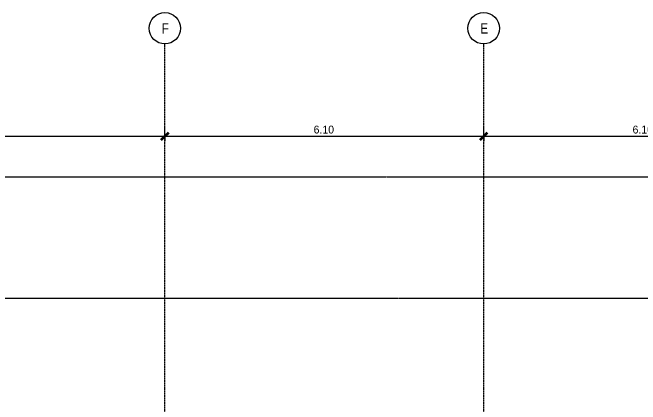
# Model space of a CAD drawing. Header units: centimetres. Extents: x -6111 to 13767, y -285 to 1600.
# Drawn here: x -1754 to -554, y 643 to 1392 of the extents above; entities that cross this region are included whole.
import ezdxf

# ---------------------------------------------------------------- set-up
doc = ezdxf.new("R2010")
doc.units = ezdxf.units.CM
doc.linetypes.add('Centre', pattern=[3.175, 0.635, -0.475, 1.59, -0.475])
doc.linetypes.add('Grid Line', pattern=[2.2225, 1.27, -0.3175, 0.3175, -0.3175])
for name, color, linetype, lineweight in [('A-ANNO-DIMS', 7, 'Continuous', 9), ('A-ANNO-DIMS-100', 7, 'Continuous', 9), ('A-FLOR-LEVL', 7, 'Continuous', 9), ('S-GRID', 7, 'Continuous', 9), ('S-GRID-IDEN', 7, 'Continuous', 9)]:
    doc.layers.add(name, color=color, linetype=linetype, lineweight=lineweight)
doc.styles.add('Century Gothic_1', font='GOTHIC.TTF', dxfattribs={"height": 15})
doc.styles.add('Saira Condensed', font='SairaCondensed-Regular.ttf', dxfattribs={"height": 20})
doc.dimstyles.new('FCA_N_Cotas_E100', dxfattribs={"dimscale": 30.48, "dimtxt": 15.662524, "dimasz": 0.492126, "dimexe": 0.656168, "dimexo": 0.656168, "dimgap": 0.032808, "dimtad": 1, "dimlfac": 0.01, "dimrnd": 0.01, "dimzin": 0, "dimdsep": 46, "dimtxsty": 'Century Gothic_1', "dimblk1": 'OBLIQUE', "dimblk2": 'OBLIQUE', "dimsah": 1, "dimcen": 0.09, "dimdle": 0.656168, "dimadec": 3, "dimazin": 2, "dimtfac": 1, "dimtdec": 4, "dimtix": 1, "dimtmove": 0, "dimatfit": 3, "dimfxl": 1, "dimtvp": 1, "dimtolj": 1, "dimtzin": 0, "dimarcsym": 2})

# ---------------------------------------------------------------- blocks, each defined once
blk = doc.blocks.new('Grid - 3mm-1819951-Elevación Eje 2')
at = {"layer": 'S-GRID-IDEN', "color": 253, "true_color": 0xaaaaaa}
blk.add_circle((-2548.7, 1361.7), 30, dxfattribs=at)
blk = doc.blocks.new('DIMBLOCK8-Elevación Eje 2')
at = {"layer": 'A-ANNO-DIMS-100'}
for p, q in [((-2162.8, 1155.2), (-2162.8, 1175.2)), ((-1462.8, 1155.2), (-1462.8, 1175.2)), ((-2162.8, 1155.2), (-1462.8, 1155.2)), ((-2162.8, 1155.2), (-2162.8, 1145.8)), ((-1462.8, 1155.2), (-1462.8, 1145.8))]:
    blk.add_line(p, q, dxfattribs=at)
at = {"layer": 'A-ANNO-DIMS-100', "lineweight": 35}
for p, q in [((-2162.8, 1155.2), (-2170.3, 1147.7)), ((-2162.8, 1155.2), (-2155.3, 1162.7)), ((-1462.8, 1155.2), (-1470.3, 1147.7)), ((-1462.8, 1155.2), (-1455.3, 1162.7))]:
    blk.add_line(p, q, dxfattribs=at)
at = {"layer": 'A-ANNO-DIMS-100', "color": 0, "insert": (-1833.2, 1175.5), "char_height": 15, "width": 48.927, "attachment_point": 1, "line_spacing_factor": 0.984502, "style": 'Century Gothic_1'}
blk.add_mtext('7.00', dxfattribs=at)
blk = doc.blocks.new('_Oblique')
at = {"color": 0, "linetype": 'ByBlock', "lineweight": -2}
blk.add_line((-0.5, -0.5), (0.5, 0.5), dxfattribs=at)
blk = doc.blocks.new('DIMBLOCK9-Elevación Eje 2')
at = {"layer": 'A-ANNO-DIMS-100'}
for p, q in [((-1462.8, 1155.2), (-1462.8, 1175.2)), ((-853.2, 1155.2), (-853.2, 1175.2)), ((-1462.8, 1155.2), (-853.2, 1155.2)), ((-1462.8, 1155.2), (-1462.8, 1145.8)), ((-853.2, 1155.2), (-853.2, 1145.8))]:
    blk.add_line(p, q, dxfattribs=at)
at = {"layer": 'A-ANNO-DIMS-100', "lineweight": 35}
for p, q in [((-1462.8, 1155.2), (-1470.3, 1147.7)), ((-1462.8, 1155.2), (-1455.3, 1162.7)), ((-853.2, 1155.2), (-860.7, 1147.7)), ((-853.2, 1155.2), (-845.7, 1162.7))]:
    blk.add_line(p, q, dxfattribs=at)
at = {"layer": 'A-ANNO-DIMS-100', "color": 0, "insert": (-1178.4, 1175.5), "char_height": 15, "width": 48.927, "attachment_point": 1, "line_spacing_factor": 0.984502, "style": 'Century Gothic_1'}
blk.add_mtext('6.10', dxfattribs=at)
blk = doc.blocks.new('DIMBLOCK10-Elevación Eje 2')
at = {"layer": 'A-ANNO-DIMS-100'}
for p, q in [((-853.2, 1155.2), (-853.2, 1175.2)), ((-243.2, 1155.2), (-243.2, 1175.2)), ((-853.2, 1155.2), (-243.2, 1155.2)), ((-853.2, 1155.2), (-853.2, 1145.8)), ((-243.2, 1155.2), (-243.2, 1145.8))]:
    blk.add_line(p, q, dxfattribs=at)
at = {"layer": 'A-ANNO-DIMS-100', "lineweight": 35}
for p, q in [((-853.2, 1155.2), (-860.7, 1147.7)), ((-853.2, 1155.2), (-845.7, 1162.7)), ((-243.2, 1155.2), (-250.7, 1147.7)), ((-243.2, 1155.2), (-235.7, 1162.7))]:
    blk.add_line(p, q, dxfattribs=at)
at = {"layer": 'A-ANNO-DIMS-100', "color": 0, "insert": (-568.6, 1175.5), "char_height": 15, "width": 48.927, "attachment_point": 1, "line_spacing_factor": 0.984502, "style": 'Century Gothic_1'}
blk.add_mtext('6.10', dxfattribs=at)

msp = doc.modelspace()

# ---------------------------------------------------------------- linework, layer by layer
at = {"layer": 'A-FLOR-LEVL', "color": 253, "linetype": 'Centre', "true_color": 0xaaaaaa}
for p, q in [((-3737.492, 1077.508), (229.437, 1077.508)), ((229.437, 845.103), (-3737.492, 845.103))]:
    msp.add_line(p, q, dxfattribs=at)
at = {"layer": 'S-GRID', "color": 253, "linetype": 'Grid Line', "true_color": 0xaaaaaa}
for p, q in [((-1462.826, -138.768), (-1462.826, 1331.674)), ((-853.229, -138.768), (-853.229, 1331.674))]:
    msp.add_line(p, q, dxfattribs=at)

# ---------------------------------------------------------------- block references
at = {"layer": 'S-GRID-IDEN', "color": 253, "true_color": 0xaaaaaa}
for p in [(1085.837, 0), (1695.433, 0)]:
    msp.add_blockref('Grid - 3mm-1819951-Elevación Eje 2', p, dxfattribs=at)

# ---------------------------------------------------------------- texts
at = {"layer": 'S-GRID-IDEN', "color": 253, "true_color": 0xaaaaaa, "char_height": 20, "attachment_point": 1, "style": 'Saira Condensed'}
for s, insert, width in [('F', (-1469.099, 1371.354), 14.43037), ('E', (-859.803, 1371.354), 15.23206)]:
    msp.add_mtext(s, dxfattribs=dict(at, insert=insert, width=width))

# ---------------------------------------------------------------- dimensions: what is measured, and where the dimension line sits
at = {"layer": 'A-ANNO-DIMS'}
for base, p1, p2, override, picture, middle in [((-1462.826, 1155.226), (-2162.826, 1165.832), (-1462.826, 1165.832), {"dimpost": '<>', "dimfxl": 700}, 'DIMBLOCK8-Elevación Eje 2', (-1812.826, 1164.103)), ((-853.229, 1155.226), (-1462.826, 1165.832), (-853.229, 1165.832), {"dimpost": '<>', "dimfxl": 609.596326}, 'DIMBLOCK9-Elevación Eje 2', (-1158.027, 1164.103)), ((-243.229, 1155.226), (-853.229, 1165.832), (-243.229, 1165.832), {"dimpost": '<>', "dimfxl": 610}, 'DIMBLOCK10-Elevación Eje 2', (-548.229, 1164.103))]:
    dim = msp.add_linear_dim(base=base, p1=p1, p2=p2, dimstyle='FCA_N_Cotas_E100', override=override, dxfattribs=at)
    dim.commit()
    dim.dimension.update_dxf_attribs({"geometry": picture, "text_midpoint": middle})

doc.saveas('drawing.dxf')
